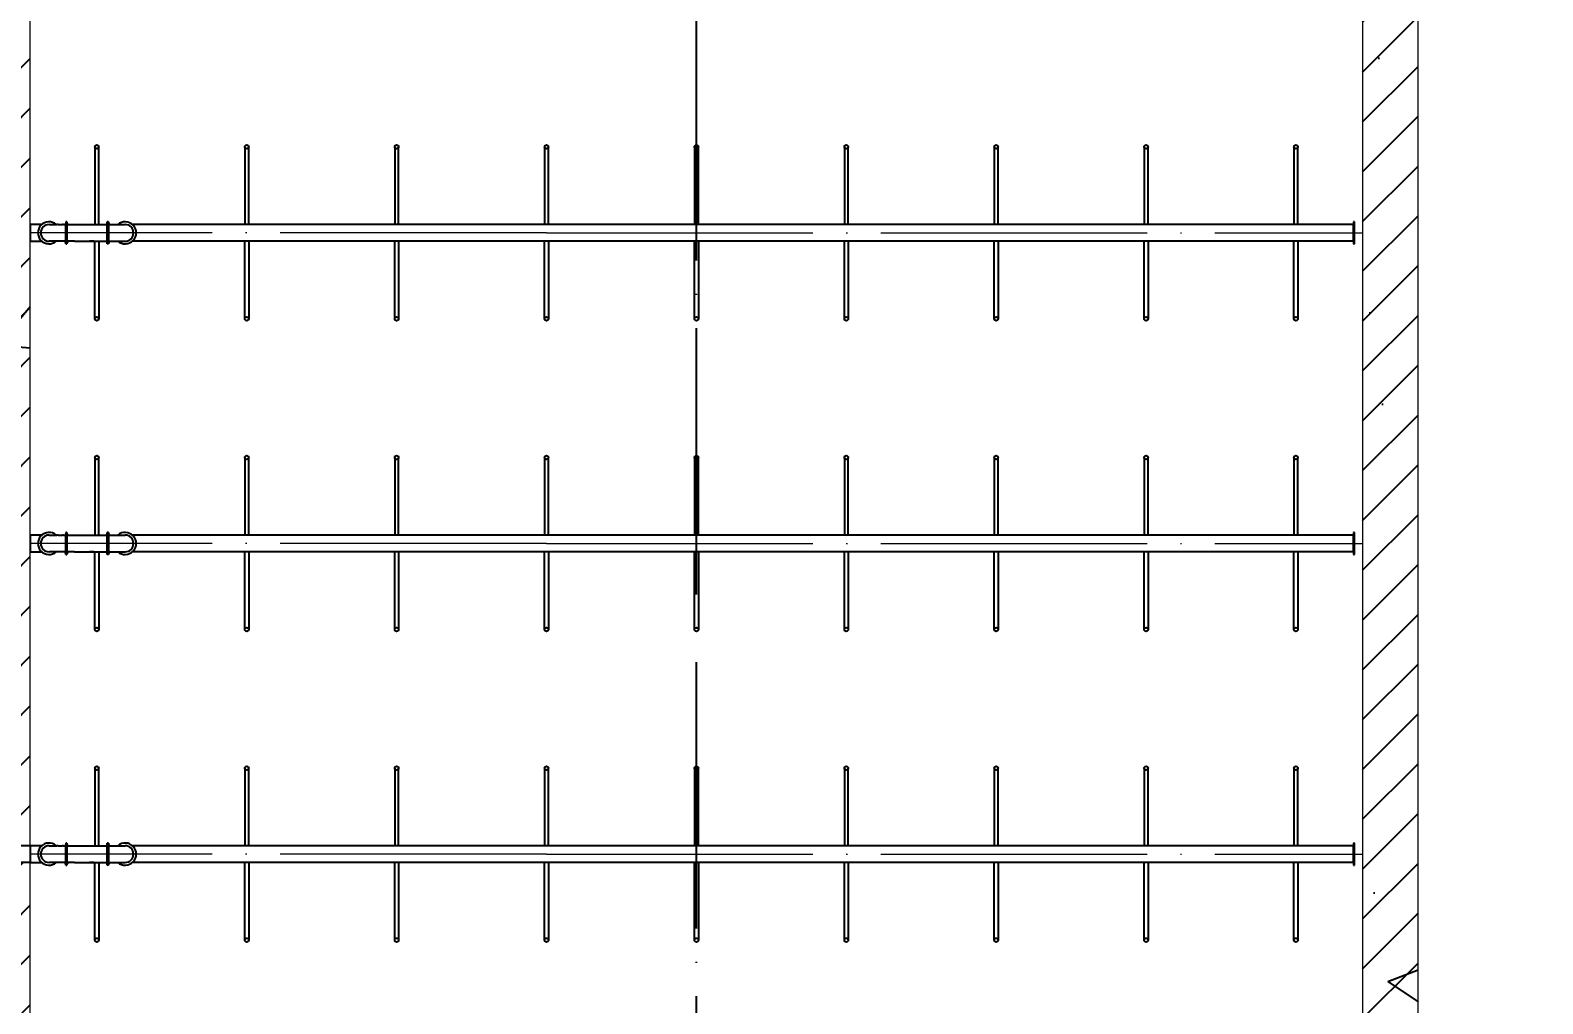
# Model space of a CAD drawing. Header units: millimetres. Extents: x 279 to 2876, y -494 to 1800.
# Drawn here: x 1276.6 to 1412.8, y 245.9 to 333.7 of the extents above; entities that cross this region are included whole.
import ezdxf

# ---------------------------------------------------------------- set-up
doc = ezdxf.new("R2010")
doc.units = ezdxf.units.MM
doc.linetypes.add('ACAD_ISO04W100', pattern=[30, 24, -3, 0, -3])
doc.layers.add('图层1', color=1, linetype='Continuous', lineweight=25, plot=False)
doc.layers.add('图层2', color=5, linetype='Continuous', lineweight=25, plot=False)
doc.layers.add('图层3', color=2, linetype='Continuous')
doc.styles.get("Standard").update_dxf_attribs({"font": 'txt', "bigfont": 'gbcbig.shx'})
doc.dimstyles.new('副本 ISO-25', dxfattribs={"dimtxt": 2.5, "dimasz": 2.5, "dimexe": 2, "dimexo": 2, "dimtad": 1, "dimlfac": 100, "dimtxsty": 'Standard', "dimblk": 'ARCHTICK', "dimcen": 2.5, "dimadec": 0, "dimazin": 0, "dimtfac": 1, "dimtmove": 0, "dimatfit": 3, "dimfxl": 1, "dimarcsym": 0})

# ---------------------------------------------------------------- blocks, each defined once
blk = doc.blocks.new('_ArchTick')
at = {"color": 0, "linetype": 'ByBlock', "const_width": 0.15}
blk.add_lwpolyline([(-0.5, -0.5), (0.5, 0.5)], dxfattribs=at)
blk = doc.blocks.new('*D73')
at = {"layer": '图层3', "color": 0, "lineweight": -2, "transparency": 16777216}
for p, q in [((1398.57, 412.44), (1420.84, 412.44)), ((1418.84, 412.44), (1418.84, 162.44)), ((1398.57, 162.44), (1420.84, 162.44))]:
    blk.add_line(p, q, dxfattribs=at)
at = {"layer": '图层3', "color": 0, "lineweight": -2, "transparency": 16777216, "xscale": 2.5, "yscale": 2.5, "zscale": 2.5}
for p, rotation in [((1418.84, 412.44), 90), ((1418.84, 162.44), 270)]:
    blk.add_blockref('_ArchTick', p, dxfattribs=dict(at, rotation=rotation))
at = {"layer": '图层3', "color": 0, "transparency": 16777216, "insert": (1416.96, 287.44), "char_height": 2.5, "attachment_point": 5, "rotation": 90}
blk.add_mtext('25000', dxfattribs=at)

msp = doc.modelspace()

# ---------------------------------------------------------------- hatches: boundary and pattern name
at = {"layer": '图层3'}
h = msp.add_hatch(dxfattribs=at)
h.set_pattern_fill('ANSI31', color=256, style=0)
h.set_pattern_definition([(45, (155.4213, -677.7282), (-2.245064, 2.245064), [])])
h.paths.add_polyline_path([(1020.5659, 162.43685), (1020.5659, 157.43685), (1067.0659, 157.43685), (1067.0659, 162.43685)])
h.paths.add_polyline_path([(1070.0659, 162.43685), (1070.0659, 157.43685), (1116.5659, 157.43685), (1116.5659, 162.43685)])
h.paths.add_polyline_path([(1003.5659, 157.43685), (1016.5659, 157.43685), (1016.5659, 162.43685), (1008.5659, 162.43685), (1008.5659, 172.43685), (1008.5659, 174.68685), (1003.5659, 174.68685), (1003.5659, 167.43685), (1003.5659, 162.43685)])
h.paths.add_polyline_path([(1003.5659, 176.18685), (1008.5659, 176.18685), (1008.5659, 202.68685), (1003.5659, 202.68685)])
h.paths.add_polyline_path([(1008.5659, 407.43685), (1008.5659, 412.43685), (1022.26142, 412.43685), (1027.26379, 417.43685), (1003.5659, 417.43685), (1003.5659, 400.18685), (1008.5659, 400.18685), (1008.5659, 402.43685)])
h.paths.add_polyline_path([(1027.26379, 417.43685), (1022.26142, 412.43685), (1033.1433, 412.43685), (1038.14568, 417.43685)])
h.paths.add_polyline_path([(1038.14568, 417.43685), (1033.1433, 412.43685), (1067.0659, 412.43685), (1067.0659, 417.43685)])
h.paths.add_polyline_path([(1003.5659, 372.18685), (1008.5659, 372.18685), (1008.5659, 398.68685), (1003.5659, 398.68685)])
h.paths.add_polyline_path([(1008.5659, 370.68685), (1003.5659, 370.68685), (1003.5659, 344.18685), (1008.5659, 344.18685)])
h.paths.add_polyline_path([(1008.5659, 342.68685), (1003.5659, 342.68685), (1003.5659, 316.18685), (1008.5659, 316.18685)])
h.paths.add_polyline_path([(1008.5659, 314.68685), (1003.5659, 314.68685), (1003.5659, 288.18685), (1008.5659, 288.18685)])
h.paths.add_polyline_path([(1003.5659, 260.18685), (1008.5659, 260.18685), (1008.5659, 286.68685), (1003.5659, 286.68685)])
h.paths.add_polyline_path([(1003.5659, 232.18685), (1008.5659, 232.18685), (1008.5659, 258.68685), (1003.5659, 258.68685)])
h.paths.add_polyline_path([(1008.5659, 230.68685), (1003.5659, 230.68685), (1003.5659, 204.18685), (1008.5659, 204.18685)])
h.paths.add_polyline_path([(1133.5659, 407.43685), (1133.5659, 412.43685), (1133.5659, 417.43685), (1070.0659, 417.43685), (1070.0659, 412.43685), (1128.5659, 412.43685), (1128.5659, 402.43685), (1128.5659, 162.43685), (1120.5659, 162.43685), (1120.5659, 157.43685), (1133.5659, 157.43685)])
h.paths.add_polyline_path([(1138.5659, 412.43685), (1197.0659, 412.43685), (1197.0659, 417.43685), (1133.5659, 417.43685), (1133.5659, 412.43685), (1133.5659, 402.43685), (1133.5659, 157.43685), (1146.5659, 157.43685), (1146.5659, 162.43685), (1138.5659, 162.43685), (1138.5659, 402.43685)])
h.paths.add_polyline_path([(1258.5659, 412.43685), (1258.5659, 407.43685), (1258.5659, 402.43685), (1258.5659, 400.18685), (1263.5659, 400.18685), (1263.5659, 417.43685), (1200.0659, 417.43685), (1200.0659, 412.43685)])
h.paths.add_polyline_path([(1258.5659, 372.18685), (1263.5659, 372.18685), (1263.5659, 398.68685), (1258.5659, 398.68685)])
h.paths.add_polyline_path([(1258.5659, 344.18685), (1263.5659, 344.18685), (1263.5659, 370.68685), (1258.5659, 370.68685)])
h.paths.add_polyline_path([(1258.5659, 316.18685), (1263.5659, 316.18685), (1263.5659, 342.68685), (1258.5659, 342.68685)])
h.paths.add_polyline_path([(1258.5659, 288.18685), (1263.5659, 288.18685), (1263.5659, 314.68685), (1258.5659, 314.68685)])
h.paths.add_polyline_path([(1258.5659, 260.18685), (1263.5659, 260.18685), (1263.5659, 286.68685), (1258.5659, 286.68685)])
h.paths.add_polyline_path([(1263.5659, 258.68685), (1258.5659, 258.68685), (1258.5659, 232.18685), (1263.5659, 232.18685)])
h.paths.add_polyline_path([(1263.5659, 230.68685), (1258.5659, 230.68685), (1258.5659, 204.18685), (1263.5659, 204.18685)])
h.paths.add_polyline_path([(1258.5659, 176.18685), (1263.5659, 176.18685), (1263.5659, 202.68685), (1258.5659, 202.68685)])
h.paths.add_polyline_path([(1258.5659, 162.43685), (1250.5659, 162.43685), (1250.5659, 157.43685), (1263.5659, 157.43685), (1263.5659, 162.43685), (1263.5659, 172.43685), (1263.5659, 174.68685), (1258.5659, 174.68685)])
h.paths.add_polyline_path([(1246.5659, 157.43685), (1246.5659, 162.43685), (1200.0659, 162.43685), (1200.0659, 157.43685)])
h.paths.add_polyline_path([(1150.5659, 162.43685), (1150.5659, 157.43685), (1197.0659, 157.43685), (1197.0659, 162.43685)])
h.paths.add_polyline_path([(1276.56598, 162.43685), (1276.56598, 172.43685), (1276.56598, 174.68685), (1271.56598, 174.68685), (1271.56598, 167.43685), (1271.56598, 162.43685), (1271.56598, 157.43685), (1284.56598, 157.43685), (1284.56598, 162.43685)])
h.paths.add_polyline_path([(1288.56598, 162.43685), (1288.56598, 157.43685), (1335.06598, 157.43685), (1335.06598, 162.43685)])
h.paths.add_polyline_path([(1338.06598, 162.43685), (1338.06598, 157.43685), (1384.56598, 157.43685), (1384.56598, 162.43685)], flags=17)
h.paths.add_polyline_path([(1276.56598, 202.68685), (1271.56598, 202.68685), (1271.56598, 176.18685), (1276.56598, 176.18685)])
h.paths.add_polyline_path([(1271.56598, 204.18685), (1276.56598, 204.18685), (1276.56598, 230.68685), (1271.56598, 230.68685)])
h.paths.add_polyline_path([(1271.56598, 232.18685), (1276.56598, 232.18685), (1276.56598, 258.68685), (1271.56598, 258.68685)])
h.paths.add_polyline_path([(1276.56598, 286.68685), (1271.56598, 286.68685), (1271.56598, 260.18685), (1276.56598, 260.18685)])
h.paths.add_polyline_path([(1276.56598, 314.68685), (1271.56598, 314.68685), (1271.56598, 288.18685), (1276.56598, 288.18685)])
h.paths.add_polyline_path([(1271.56598, 316.18685), (1276.56598, 316.18685), (1276.56598, 342.68685), (1271.56598, 342.68685)])
h.paths.add_polyline_path([(1271.56598, 344.18685), (1276.56598, 344.18685), (1276.56598, 370.68685), (1271.56598, 370.68685)])
h.paths.add_polyline_path([(1276.56598, 398.68685), (1271.56598, 398.68685), (1271.56598, 372.18685), (1276.56598, 372.18685)])
h.paths.add_polyline_path([(1276.56598, 412.43685), (1335.06598, 412.43685), (1335.06598, 417.43685), (1271.56598, 417.43685), (1271.56598, 400.18685), (1276.56598, 400.18685), (1276.56598, 402.43685), (1276.56598, 407.43685)])
h.paths.add_polyline_path([(1338.06598, 417.43685), (1338.06598, 412.43685), (1396.56598, 412.43685), (1396.56598, 402.43685), (1396.56598, 162.43685), (1388.56598, 162.43685), (1388.56598, 157.43685), (1401.56598, 157.43685), (1401.56598, 407.43685), (1401.56598, 412.43685), (1401.56598, 417.43685)])
h = msp.add_hatch(dxfattribs=at)
h.set_pattern_fill('AR-CONC', color=256, scale=0.25, style=0)
h.set_pattern_definition([(50, (155.42, -677.73), (45.5462, -3.9848), [4.7625, -52.3875]), (355, (155.42, -677.73), (-8.8107, 47.7642), [3.81, -41.91]), (100.451, (159.217, -678.06), (36.7356, 43.7792), [4.0475, -44.5225]), (46.1842, (155.42, -665.03), (67.7698, -10.5106), [7.1437, -78.5812]), (96.6356, (161.07, -665.904), (59.351, 61.8564), [6.0713, -66.7837]), (351.184, (155.42, -665.03), (59.3512, 61.8563), [5.715, -62.865]), (21, (161.77, -668.203), (37.9037, -25.5664), [4.7625, -52.3875]), (326, (161.77, -668.203), (15.4505, 46.047), [3.81, -41.91]), (71.4514, (164.93, -670.334), (53.3541, 20.4807), [4.0475, -44.5225]), (37.5, (155.421, -677.728), (0.77215, 21.13876), [0, -41.402, 0, -42.545, 0, -42.06875]), (7.5, (155.421, -677.728), (16.70492, 25.04514), [0, -24.257, 0, -40.4495, 0, -16.03375]), (327.5, (141.26, -677.728), (33.89765, -1.43219), [0, -15.875, 0, -49.53, 0, -65.7225]), (317.5, (134.91, -677.728), (37.0323, 6.3566), [0, -20.6375, 0, -32.893, 0, -46.6725])])
h.paths.add_polyline_path([(1008.5659, 398.68685), (1003.5659, 398.68685), (1003.5659, 372.18685), (1008.5659, 372.18685)])
h.paths.add_polyline_path([(1008.5659, 412.43685), (1022.26142, 412.43685), (1027.26379, 417.43685), (1003.5659, 417.43685), (1003.5659, 400.18685), (1008.5659, 400.18685), (1008.5659, 402.43685), (1008.5659, 407.43685)])
h.paths.add_polyline_path([(1067.0659, 417.43685), (1038.14568, 417.43685), (1033.1433, 412.43685), (1067.0659, 412.43685)])
h.paths.add_polyline_path([(1038.14568, 417.43685), (1027.26379, 417.43685), (1022.26142, 412.43685), (1033.1433, 412.43685)])
h.paths.add_polyline_path([(1133.5659, 417.43685), (1070.0659, 417.43685), (1070.0659, 412.43685), (1128.5659, 412.43685), (1128.5659, 402.43685), (1128.5659, 162.43685), (1120.5659, 162.43685), (1120.5659, 157.43685), (1133.5659, 157.43685), (1133.5659, 407.43685), (1133.5659, 412.43685)])
h.paths.add_polyline_path([(1116.5659, 162.43685), (1070.0659, 162.43685), (1070.0659, 157.43685), (1116.5659, 157.43685)])
h.paths.add_polyline_path([(1067.0659, 162.43685), (1020.5659, 162.43685), (1020.5659, 157.43685), (1067.0659, 157.43685)])
h.paths.add_polyline_path([(1008.5659, 172.43685), (1008.5659, 174.68685), (1003.5659, 174.68685), (1003.5659, 167.43685), (1003.5659, 162.43685), (1003.5659, 157.43685), (1016.5659, 157.43685), (1016.5659, 162.43685), (1008.5659, 162.43685)])
h.paths.add_polyline_path([(1008.5659, 202.68685), (1003.5659, 202.68685), (1003.5659, 176.18685), (1008.5659, 176.18685)])
h.paths.add_polyline_path([(1008.5659, 230.68685), (1003.5659, 230.68685), (1003.5659, 204.18685), (1008.5659, 204.18685)])
h.paths.add_polyline_path([(1008.5659, 258.68685), (1003.5659, 258.68685), (1003.5659, 232.18685), (1008.5659, 232.18685)])
h.paths.add_polyline_path([(1008.5659, 286.68685), (1003.5659, 286.68685), (1003.5659, 260.18685), (1008.5659, 260.18685)])
h.paths.add_polyline_path([(1008.5659, 314.68685), (1003.5659, 314.68685), (1003.5659, 288.18685), (1008.5659, 288.18685)])
h.paths.add_polyline_path([(1008.5659, 342.68685), (1003.5659, 342.68685), (1003.5659, 316.18685), (1008.5659, 316.18685)])
h.paths.add_polyline_path([(1008.5659, 370.68685), (1003.5659, 370.68685), (1003.5659, 344.18685), (1008.5659, 344.18685)])
h.paths.add_polyline_path([(1138.5659, 402.43685), (1138.5659, 412.43685), (1197.0659, 412.43685), (1197.0659, 417.43685), (1133.5659, 417.43685), (1133.5659, 412.43685), (1133.5659, 402.43685), (1133.5659, 157.43685), (1146.5659, 157.43685), (1146.5659, 162.43685), (1138.5659, 162.43685)])
h.paths.add_polyline_path([(1263.5659, 417.43685), (1200.0659, 417.43685), (1200.0659, 412.43685), (1258.5659, 412.43685), (1258.5659, 407.43685), (1258.5659, 402.43685), (1258.5659, 400.18685), (1263.5659, 400.18685)])
h.paths.add_polyline_path([(1263.5659, 398.68685), (1258.5659, 398.68685), (1258.5659, 372.18685), (1263.5659, 372.18685)])
h.paths.add_polyline_path([(1263.5659, 370.68685), (1258.5659, 370.68685), (1258.5659, 344.18685), (1263.5659, 344.18685)])
h.paths.add_polyline_path([(1263.5659, 342.68685), (1258.5659, 342.68685), (1258.5659, 316.18685), (1263.5659, 316.18685)])
h.paths.add_polyline_path([(1276.56598, 342.68685), (1271.56598, 342.68685), (1271.56598, 316.18685), (1276.56598, 316.18685)])
h.paths.add_polyline_path([(1276.56598, 370.68685), (1271.56598, 370.68685), (1271.56598, 344.18685), (1276.56598, 344.18685)])
h.paths.add_polyline_path([(1276.56598, 398.68685), (1271.56598, 398.68685), (1271.56598, 372.18685), (1276.56598, 372.18685)])
h.paths.add_polyline_path([(1276.56598, 412.43685), (1335.06598, 412.43685), (1335.06598, 417.43685), (1271.56598, 417.43685), (1271.56598, 400.18685), (1276.56598, 400.18685), (1276.56598, 402.43685), (1276.56598, 407.43685)])
h.paths.add_polyline_path([(1263.5659, 314.68685), (1258.5659, 314.68685), (1258.5659, 288.18685), (1263.5659, 288.18685)])
h.paths.add_polyline_path([(1276.56598, 314.68685), (1271.56598, 314.68685), (1271.56598, 288.18685), (1276.56598, 288.18685)])
h.paths.add_polyline_path([(1276.56598, 286.68685), (1271.56598, 286.68685), (1271.56598, 260.18685), (1276.56598, 260.18685)])
h.paths.add_polyline_path([(1263.5659, 286.68685), (1258.5659, 286.68685), (1258.5659, 260.18685), (1263.5659, 260.18685)])
h.paths.add_polyline_path([(1263.5659, 258.68685), (1258.5659, 258.68685), (1258.5659, 232.18685), (1263.5659, 232.18685)])
h.paths.add_polyline_path([(1276.56598, 258.68685), (1271.56598, 258.68685), (1271.56598, 232.18685), (1276.56598, 232.18685)])
h.paths.add_polyline_path([(1276.56598, 230.68685), (1271.56598, 230.68685), (1271.56598, 204.18685), (1276.56598, 204.18685)])
h.paths.add_polyline_path([(1263.5659, 230.68685), (1258.5659, 230.68685), (1258.5659, 204.18685), (1263.5659, 204.18685)])
h.paths.add_polyline_path([(1263.5659, 202.68685), (1258.5659, 202.68685), (1258.5659, 176.18685), (1263.5659, 176.18685)])
h.paths.add_polyline_path([(1276.56598, 202.68685), (1271.56598, 202.68685), (1271.56598, 176.18685), (1276.56598, 176.18685)])
h.paths.add_polyline_path([(1246.5659, 162.43685), (1200.0659, 162.43685), (1200.0659, 157.43685), (1246.5659, 157.43685)])
h.paths.add_polyline_path([(1263.5659, 162.43685), (1263.5659, 172.43685), (1263.5659, 174.68685), (1258.5659, 174.68685), (1258.5659, 162.43685), (1250.5659, 162.43685), (1250.5659, 157.43685), (1263.5659, 157.43685)])
h.paths.add_polyline_path([(1284.56598, 162.43685), (1276.56598, 162.43685), (1276.56598, 172.43685), (1276.56598, 174.68685), (1271.56598, 174.68685), (1271.56598, 167.43685), (1271.56598, 162.43685), (1271.56598, 157.43685), (1284.56598, 157.43685)])
h.paths.add_polyline_path([(1335.06598, 162.43685), (1288.56598, 162.43685), (1288.56598, 157.43685), (1335.06598, 157.43685)])
h.paths.add_polyline_path([(1197.0659, 162.43685), (1150.5659, 162.43685), (1150.5659, 157.43685), (1197.0659, 157.43685)])
h.paths.add_polyline_path([(1384.56598, 162.43685), (1338.06598, 162.43685), (1338.06598, 157.43685), (1384.56598, 157.43685)])
h.paths.add_polyline_path([(1401.56598, 407.43685), (1401.56598, 412.43685), (1401.56598, 417.43685), (1338.06598, 417.43685), (1338.06598, 412.43685), (1396.56598, 412.43685), (1396.56598, 402.43685), (1396.56598, 162.43685), (1388.56598, 162.43685), (1388.56598, 157.43685), (1401.56598, 157.43685)])

# ---------------------------------------------------------------- linework, layer by layer
at = {"linetype": 'ACAD_ISO04W100'}
msp.add_line((1336.56598, 162.43685), (1336.56598, 412.43685), dxfattribs=at)
at = {"lineweight": 0}
for p, q in [((1401.56598, 157.43685), (1401.56598, 407.43685)), ((1276.56598, 162.43685), (1276.56598, 402.43685)), ((1396.56598, 402.43685), (1396.56598, 162.43685))]:
    msp.add_line(p, q, dxfattribs=at)
at = {"linetype": 'ACAD_ISO04W100', "lineweight": 0}
for p, q in [((1323.06598, 315.43685), (1276.56598, 315.43685)), ((1323.06598, 315.43685), (1396.56598, 315.43685)), ((1323.06598, 287.43685), (1276.56598, 287.43685)), ((1323.06598, 287.43685), (1396.56598, 287.43685)), ((1323.06598, 259.43685), (1276.56598, 259.43685)), ((1323.06598, 259.43685), (1396.56598, 259.43685))]:
    msp.add_line(p, q, dxfattribs=at)
at = {"layer": '图层1'}
for p, q in [((1276.56598, 316.18685), (1276.56598, 314.68685)), ((1277.56598, 316.18685), (1276.56598, 316.18685)), ((1277.59437, 316.18685), (1277.56598, 316.18685)), ((1278.25581, 316.18685), (1278.96598, 316.18685)), ((1279.06598, 316.18685), (1278.96598, 316.18685)), ((1279.06598, 316.18685), (1279.46598, 316.18685)), ((1279.56598, 316.18685), (1279.46598, 316.18685)), ((1279.56598, 316.18685), (1280.16598, 316.18685)), ((1279.76087, 316.30685), (1279.74087, 316.30685)), ((1279.74087, 316.30685), (1279.74087, 316.28685)), ((1279.74087, 316.28685), (1279.76087, 316.28685)), ((1279.86087, 316.43685), (1279.76087, 316.43685)), ((1279.76087, 316.43685), (1279.76087, 316.18685)), ((1279.76087, 316.43685), (1279.76087, 314.43545)), ((1279.86087, 316.43685), (1279.76087, 316.43685)), ((1279.76087, 314.68685), (1279.76087, 316.18685)), ((1279.86087, 316.18685), (1279.86087, 316.43685)), ((1279.86087, 316.43685), (1279.86087, 314.43545)), ((1279.87587, 316.30685), (1279.86087, 316.30685)), ((1279.86087, 316.28685), (1279.87587, 316.28685)), ((1279.86087, 316.28685), (1279.86087, 316.18685)), ((1279.86087, 314.43685), (1279.86087, 316.18685)), ((1279.88587, 316.32685), (1279.87587, 316.32685)), ((1279.87587, 316.32685), (1279.87587, 316.30685)), ((1279.87587, 316.28685), (1279.87587, 316.30685)), ((1279.87587, 316.26685), (1279.87587, 316.28685)), ((1279.88587, 316.26685), (1279.87587, 316.26685)), ((1279.88587, 316.30685), (1279.88587, 316.32685)), ((1279.91087, 316.30685), (1279.88587, 316.30685)), ((1279.88587, 316.30685), (1279.88587, 316.28685)), ((1279.88587, 316.28685), (1279.91087, 316.28685)), ((1279.88587, 316.28685), (1279.88587, 316.26685)), ((1279.91087, 316.28685), (1279.91087, 316.30685)), ((1280.16598, 316.18685), (1280.56598, 316.18685)), ((1280.56598, 316.18685), (1285.11322, 316.18685)), ((1283.50631, 316.30685), (1283.48631, 316.30685)), ((1283.48631, 316.30685), (1283.48631, 316.28685)), ((1283.48631, 316.28685), (1283.50631, 316.28685)), ((1283.50631, 316.28685), (1283.50631, 316.43685)), ((1283.50631, 316.43685), (1283.60631, 316.43685)), ((1283.50631, 316.43685), (1283.50631, 314.43545)), ((1283.60631, 316.43685), (1283.50631, 316.43685)), ((1283.50631, 316.18685), (1283.50631, 316.28685)), ((1283.50631, 314.43685), (1283.50631, 316.18685)), ((1283.60631, 316.43685), (1283.60631, 314.72814)), ((1283.60631, 316.43685), (1283.60631, 314.43545)), ((1283.62131, 316.30685), (1283.60631, 316.30685)), ((1283.60631, 316.28685), (1283.62131, 316.28685)), ((1283.60631, 316.28685), (1283.60631, 316.18685)), ((1283.63131, 316.32685), (1283.62131, 316.32685)), ((1283.62131, 316.32685), (1283.62131, 316.30685)), ((1283.62131, 316.28685), (1283.62131, 316.30685)), ((1283.62131, 316.26685), (1283.62131, 316.28685)), ((1283.63131, 316.26685), (1283.62131, 316.26685)), ((1283.63131, 316.30685), (1283.63131, 316.32685)), ((1283.65631, 316.30685), (1283.63131, 316.30685)), ((1283.63131, 316.30685), (1283.63131, 316.28685)), ((1283.63131, 316.28685), (1283.65631, 316.28685)), ((1283.63131, 316.28685), (1283.63131, 316.26685)), ((1283.65631, 316.28685), (1283.65631, 316.30685)), ((1283.60631, 314.72814), (1283.60631, 314.68685)), ((1276.56598, 314.68685), (1277.56598, 314.68685)), ((1277.56598, 314.68685), (1277.59437, 314.68685)), ((1278.96598, 314.68685), (1278.26598, 314.68685)), ((1279.06598, 314.68685), (1278.96598, 314.68685)), ((1279.46598, 314.68685), (1279.06598, 314.68685)), ((1279.56598, 314.68685), (1279.46598, 314.68685)), ((1280.16598, 314.68685), (1279.56598, 314.68685)), ((1279.74087, 314.56545), (1279.74087, 314.58545)), ((1279.74087, 314.58545), (1279.76087, 314.58545)), ((1279.76087, 314.56545), (1279.74087, 314.56545)), ((1279.76087, 314.68685), (1279.76087, 314.43685)), ((1279.76087, 314.43685), (1279.76087, 314.68685)), ((1279.76087, 314.43685), (1279.86087, 314.43685)), ((1279.86087, 314.43685), (1279.76087, 314.43685)), ((1279.86087, 314.43545), (1279.76087, 314.43545)), ((1279.86087, 314.68685), (1279.86087, 314.43685)), ((1279.86087, 314.58545), (1279.87587, 314.58545)), ((1279.87587, 314.56545), (1279.86087, 314.56545)), ((1279.88587, 314.60545), (1279.87587, 314.60545)), ((1279.87587, 314.60545), (1279.87587, 314.58545)), ((1279.87587, 314.58545), (1279.87587, 314.56545)), ((1279.87587, 314.54545), (1279.87587, 314.56545)), ((1279.88587, 314.54545), (1279.87587, 314.54545)), ((1279.88587, 314.58545), (1279.88587, 314.60545)), ((1279.88587, 314.58545), (1279.91087, 314.58545)), ((1279.88587, 314.56545), (1279.88587, 314.58545)), ((1279.91087, 314.56545), (1279.88587, 314.56545)), ((1279.88587, 314.56545), (1279.88587, 314.54545)), ((1279.91087, 314.58545), (1279.91087, 314.56545)), ((1280.56598, 314.68685), (1280.16598, 314.68685)), ((1280.56598, 314.68685), (1285.11322, 314.68685)), ((1283.48631, 314.56545), (1283.48631, 314.58545)), ((1283.48631, 314.58545), (1283.50631, 314.58545)), ((1283.50631, 314.56545), (1283.48631, 314.56545)), ((1283.60631, 314.43685), (1283.50631, 314.43685)), ((1283.60631, 314.43545), (1283.50631, 314.43545)), ((1283.60631, 314.68685), (1283.60631, 314.43685)), ((1283.60631, 314.58545), (1283.62131, 314.58545)), ((1283.62131, 314.56545), (1283.60631, 314.56545)), ((1283.63131, 314.60545), (1283.62131, 314.60545)), ((1283.62131, 314.60545), (1283.62131, 314.58545)), ((1283.62131, 314.58545), (1283.62131, 314.56545)), ((1283.62131, 314.54545), (1283.62131, 314.56545)), ((1283.63131, 314.54545), (1283.62131, 314.54545)), ((1283.63131, 314.58545), (1283.63131, 314.60545)), ((1283.63131, 314.58545), (1283.65631, 314.58545)), ((1283.63131, 314.56545), (1283.63131, 314.58545)), ((1283.65631, 314.56545), (1283.63131, 314.56545)), ((1283.63131, 314.56545), (1283.63131, 314.54545)), ((1283.65631, 314.58545), (1283.65631, 314.56545)), ((1276.56598, 288.18685), (1276.56598, 286.68685)), ((1277.56598, 288.18685), (1276.56598, 288.18685)), ((1277.59437, 288.18685), (1277.56598, 288.18685)), ((1278.25581, 288.18685), (1278.96598, 288.18685)), ((1279.06598, 288.18685), (1278.96598, 288.18685)), ((1279.06598, 288.18685), (1279.46598, 288.18685)), ((1279.56598, 288.18685), (1279.46598, 288.18685)), ((1279.56598, 288.18685), (1280.16598, 288.18685)), ((1279.76087, 288.30685), (1279.74087, 288.30685)), ((1279.74087, 288.30685), (1279.74087, 288.28685)), ((1279.74087, 288.28685), (1279.76087, 288.28685)), ((1279.86087, 288.43685), (1279.76087, 288.43685)), ((1279.76087, 288.43685), (1279.76087, 288.18685)), ((1279.76087, 288.43685), (1279.76087, 286.43545)), ((1279.86087, 288.43685), (1279.76087, 288.43685)), ((1279.76087, 286.68685), (1279.76087, 288.18685)), ((1279.86087, 288.18685), (1279.86087, 288.43685)), ((1279.86087, 288.43685), (1279.86087, 286.43545)), ((1279.87587, 288.30685), (1279.86087, 288.30685)), ((1279.86087, 288.28685), (1279.87587, 288.28685)), ((1279.86087, 288.28685), (1279.86087, 288.18685)), ((1279.86087, 286.43685), (1279.86087, 288.18685)), ((1279.88587, 288.32685), (1279.87587, 288.32685)), ((1279.87587, 288.32685), (1279.87587, 288.30685)), ((1279.87587, 288.28685), (1279.87587, 288.30685)), ((1279.87587, 288.26685), (1279.87587, 288.28685)), ((1279.88587, 288.26685), (1279.87587, 288.26685)), ((1279.88587, 288.30685), (1279.88587, 288.32685)), ((1279.91087, 288.30685), (1279.88587, 288.30685)), ((1279.88587, 288.30685), (1279.88587, 288.28685)), ((1279.88587, 288.28685), (1279.91087, 288.28685)), ((1279.88587, 288.28685), (1279.88587, 288.26685)), ((1279.91087, 288.28685), (1279.91087, 288.30685)), ((1280.16598, 288.18685), (1280.56598, 288.18685)), ((1280.56598, 288.18685), (1285.11322, 288.18685)), ((1283.50631, 288.30685), (1283.48631, 288.30685)), ((1283.48631, 288.30685), (1283.48631, 288.28685)), ((1283.48631, 288.28685), (1283.50631, 288.28685)), ((1283.50631, 288.28685), (1283.50631, 288.43685)), ((1283.50631, 288.43685), (1283.60631, 288.43685)), ((1283.50631, 288.43685), (1283.50631, 286.43545)), ((1283.60631, 288.43685), (1283.50631, 288.43685)), ((1283.50631, 288.18685), (1283.50631, 288.28685)), ((1283.50631, 286.43685), (1283.50631, 288.18685)), ((1283.60631, 288.43685), (1283.60631, 286.72814)), ((1283.60631, 288.43685), (1283.60631, 286.43545)), ((1283.62131, 288.30685), (1283.60631, 288.30685)), ((1283.60631, 288.28685), (1283.62131, 288.28685)), ((1283.60631, 288.28685), (1283.60631, 288.18685)), ((1283.63131, 288.32685), (1283.62131, 288.32685)), ((1283.62131, 288.32685), (1283.62131, 288.30685)), ((1283.62131, 288.28685), (1283.62131, 288.30685)), ((1283.62131, 288.26685), (1283.62131, 288.28685)), ((1283.63131, 288.26685), (1283.62131, 288.26685)), ((1283.63131, 288.30685), (1283.63131, 288.32685)), ((1283.65631, 288.30685), (1283.63131, 288.30685)), ((1283.63131, 288.30685), (1283.63131, 288.28685)), ((1283.63131, 288.28685), (1283.65631, 288.28685)), ((1283.63131, 288.28685), (1283.63131, 288.26685)), ((1283.65631, 288.28685), (1283.65631, 288.30685)), ((1276.56598, 286.68685), (1277.56598, 286.68685)), ((1277.56598, 286.68685), (1277.59437, 286.68685)), ((1278.96598, 286.68685), (1278.26598, 286.68685)), ((1279.06598, 286.68685), (1278.96598, 286.68685)), ((1279.46598, 286.68685), (1279.06598, 286.68685)), ((1279.56598, 286.68685), (1279.46598, 286.68685)), ((1280.16598, 286.68685), (1279.56598, 286.68685)), ((1279.74087, 286.56545), (1279.74087, 286.58545)), ((1279.74087, 286.58545), (1279.76087, 286.58545)), ((1279.76087, 286.56545), (1279.74087, 286.56545)), ((1279.76087, 286.68685), (1279.76087, 286.43685)), ((1279.76087, 286.43685), (1279.76087, 286.68685)), ((1279.76087, 286.43685), (1279.86087, 286.43685)), ((1279.86087, 286.43685), (1279.76087, 286.43685)), ((1279.86087, 286.43545), (1279.76087, 286.43545)), ((1279.86087, 286.68685), (1279.86087, 286.43685)), ((1279.86087, 286.58545), (1279.87587, 286.58545)), ((1279.87587, 286.56545), (1279.86087, 286.56545)), ((1279.88587, 286.60545), (1279.87587, 286.60545)), ((1279.87587, 286.60545), (1279.87587, 286.58545)), ((1279.87587, 286.58545), (1279.87587, 286.56545)), ((1279.87587, 286.54545), (1279.87587, 286.56545)), ((1279.88587, 286.54545), (1279.87587, 286.54545)), ((1279.88587, 286.58545), (1279.88587, 286.60545)), ((1279.88587, 286.58545), (1279.91087, 286.58545)), ((1279.88587, 286.56545), (1279.88587, 286.58545)), ((1279.91087, 286.56545), (1279.88587, 286.56545)), ((1279.88587, 286.56545), (1279.88587, 286.54545)), ((1279.91087, 286.58545), (1279.91087, 286.56545)), ((1280.56598, 286.68685), (1280.16598, 286.68685)), ((1280.56598, 286.68685), (1285.11322, 286.68685)), ((1283.48631, 286.56545), (1283.48631, 286.58545)), ((1283.48631, 286.58545), (1283.50631, 286.58545)), ((1283.50631, 286.56545), (1283.48631, 286.56545)), ((1283.60631, 286.43685), (1283.50631, 286.43685)), ((1283.60631, 286.43545), (1283.50631, 286.43545)), ((1283.60631, 286.72814), (1283.60631, 286.68685)), ((1283.60631, 286.68685), (1283.60631, 286.43685)), ((1283.60631, 286.58545), (1283.62131, 286.58545)), ((1283.62131, 286.56545), (1283.60631, 286.56545)), ((1283.63131, 286.60545), (1283.62131, 286.60545)), ((1283.62131, 286.60545), (1283.62131, 286.58545)), ((1283.62131, 286.58545), (1283.62131, 286.56545)), ((1283.62131, 286.54545), (1283.62131, 286.56545)), ((1283.63131, 286.54545), (1283.62131, 286.54545)), ((1283.63131, 286.58545), (1283.63131, 286.60545)), ((1283.63131, 286.58545), (1283.65631, 286.58545)), ((1283.63131, 286.56545), (1283.63131, 286.58545)), ((1283.65631, 286.56545), (1283.63131, 286.56545)), ((1283.63131, 286.56545), (1283.63131, 286.54545)), ((1283.65631, 286.58545), (1283.65631, 286.56545)), ((1279.76087, 260.30685), (1279.74087, 260.30685)), ((1279.74087, 260.30685), (1279.74087, 260.28685)), ((1279.74087, 260.28685), (1279.76087, 260.28685)), ((1279.86087, 260.43685), (1279.76087, 260.43685)), ((1279.76087, 260.43685), (1279.76087, 260.18685)), ((1279.76087, 260.43685), (1279.76087, 258.43545)), ((1279.86087, 260.43685), (1279.76087, 260.43685)), ((1279.86087, 260.18685), (1279.86087, 260.43685)), ((1279.86087, 260.43685), (1279.86087, 258.43545)), ((1279.87587, 260.30685), (1279.86087, 260.30685)), ((1279.86087, 260.28685), (1279.87587, 260.28685)), ((1279.86087, 260.28685), (1279.86087, 260.18685)), ((1279.88587, 260.32685), (1279.87587, 260.32685)), ((1279.87587, 260.32685), (1279.87587, 260.30685)), ((1279.87587, 260.28685), (1279.87587, 260.30685)), ((1279.87587, 260.26685), (1279.87587, 260.28685)), ((1279.88587, 260.26685), (1279.87587, 260.26685)), ((1279.88587, 260.30685), (1279.88587, 260.32685)), ((1279.91087, 260.30685), (1279.88587, 260.30685)), ((1279.88587, 260.30685), (1279.88587, 260.28685)), ((1279.88587, 260.28685), (1279.91087, 260.28685)), ((1279.88587, 260.28685), (1279.88587, 260.26685)), ((1279.91087, 260.28685), (1279.91087, 260.30685)), ((1283.50631, 260.30685), (1283.48631, 260.30685)), ((1283.48631, 260.30685), (1283.48631, 260.28685)), ((1283.48631, 260.28685), (1283.50631, 260.28685)), ((1283.50631, 260.28685), (1283.50631, 260.43685)), ((1283.50631, 260.43685), (1283.60631, 260.43685)), ((1283.50631, 260.43685), (1283.50631, 258.43545)), ((1283.60631, 260.43685), (1283.50631, 260.43685)), ((1283.50631, 260.18685), (1283.50631, 260.28685)), ((1283.60631, 260.43685), (1283.60631, 258.72814)), ((1283.60631, 260.43685), (1283.60631, 258.43545)), ((1283.62131, 260.30685), (1283.60631, 260.30685)), ((1283.60631, 260.28685), (1283.62131, 260.28685)), ((1283.60631, 260.28685), (1283.60631, 260.18685)), ((1283.63131, 260.32685), (1283.62131, 260.32685)), ((1283.62131, 260.32685), (1283.62131, 260.30685)), ((1283.62131, 260.28685), (1283.62131, 260.30685)), ((1283.62131, 260.26685), (1283.62131, 260.28685)), ((1283.63131, 260.26685), (1283.62131, 260.26685)), ((1283.63131, 260.30685), (1283.63131, 260.32685)), ((1283.65631, 260.30685), (1283.63131, 260.30685)), ((1283.63131, 260.30685), (1283.63131, 260.28685)), ((1283.63131, 260.28685), (1283.65631, 260.28685)), ((1283.63131, 260.28685), (1283.63131, 260.26685)), ((1283.65631, 260.28685), (1283.65631, 260.30685)), ((1276.56598, 260.18685), (1276.56598, 258.68685)), ((1277.56598, 260.18685), (1276.56598, 260.18685)), ((1277.59437, 260.18685), (1277.56598, 260.18685)), ((1278.25581, 260.18685), (1278.96598, 260.18685)), ((1279.06598, 260.18685), (1278.96598, 260.18685)), ((1279.06598, 260.18685), (1279.46598, 260.18685)), ((1279.56598, 260.18685), (1279.46598, 260.18685)), ((1279.56598, 260.18685), (1280.16598, 260.18685)), ((1279.76087, 258.68685), (1279.76087, 260.18685)), ((1279.86087, 258.43685), (1279.86087, 260.18685)), ((1280.16598, 260.18685), (1280.56598, 260.18685)), ((1280.56598, 260.18685), (1285.11322, 260.18685)), ((1283.50631, 258.43685), (1283.50631, 260.18685)), ((1276.56598, 258.68685), (1277.56598, 258.68685)), ((1277.56598, 258.68685), (1277.59437, 258.68685)), ((1278.96598, 258.68685), (1278.26598, 258.68685)), ((1279.06598, 258.68685), (1278.96598, 258.68685)), ((1279.46598, 258.68685), (1279.06598, 258.68685)), ((1279.56598, 258.68685), (1279.46598, 258.68685)), ((1280.16598, 258.68685), (1279.56598, 258.68685)), ((1279.74087, 258.56545), (1279.74087, 258.58545)), ((1279.74087, 258.58545), (1279.76087, 258.58545)), ((1279.76087, 258.56545), (1279.74087, 258.56545)), ((1279.76087, 258.68685), (1279.76087, 258.43685)), ((1279.76087, 258.43685), (1279.76087, 258.68685)), ((1279.76087, 258.43685), (1279.86087, 258.43685)), ((1279.86087, 258.43685), (1279.76087, 258.43685)), ((1279.86087, 258.43545), (1279.76087, 258.43545)), ((1279.86087, 258.68685), (1279.86087, 258.43685)), ((1279.86087, 258.58545), (1279.87587, 258.58545)), ((1279.87587, 258.56545), (1279.86087, 258.56545)), ((1279.88587, 258.60545), (1279.87587, 258.60545)), ((1279.87587, 258.60545), (1279.87587, 258.58545)), ((1279.87587, 258.58545), (1279.87587, 258.56545)), ((1279.87587, 258.54545), (1279.87587, 258.56545)), ((1279.88587, 258.54545), (1279.87587, 258.54545)), ((1279.88587, 258.58545), (1279.88587, 258.60545)), ((1279.88587, 258.58545), (1279.91087, 258.58545)), ((1279.88587, 258.56545), (1279.88587, 258.58545)), ((1279.91087, 258.56545), (1279.88587, 258.56545)), ((1279.88587, 258.56545), (1279.88587, 258.54545)), ((1279.91087, 258.58545), (1279.91087, 258.56545)), ((1280.56598, 258.68685), (1280.16598, 258.68685)), ((1280.56598, 258.68685), (1285.11322, 258.68685)), ((1283.48631, 258.56545), (1283.48631, 258.58545)), ((1283.48631, 258.58545), (1283.50631, 258.58545)), ((1283.50631, 258.56545), (1283.48631, 258.56545)), ((1283.60631, 258.43685), (1283.50631, 258.43685)), ((1283.60631, 258.43545), (1283.50631, 258.43545)), ((1283.60631, 258.72814), (1283.60631, 258.68685)), ((1283.60631, 258.68685), (1283.60631, 258.43685)), ((1283.60631, 258.58545), (1283.62131, 258.58545)), ((1283.62131, 258.56545), (1283.60631, 258.56545)), ((1283.63131, 258.60545), (1283.62131, 258.60545)), ((1283.62131, 258.60545), (1283.62131, 258.58545)), ((1283.62131, 258.58545), (1283.62131, 258.56545)), ((1283.62131, 258.54545), (1283.62131, 258.56545)), ((1283.63131, 258.54545), (1283.62131, 258.54545)), ((1283.63131, 258.58545), (1283.63131, 258.60545)), ((1283.63131, 258.58545), (1283.65631, 258.58545)), ((1283.63131, 258.56545), (1283.63131, 258.58545)), ((1283.65631, 258.56545), (1283.63131, 258.56545)), ((1283.63131, 258.56545), (1283.63131, 258.54545)), ((1283.65631, 258.58545), (1283.65631, 258.56545))]:
    msp.add_line(p, q, dxfattribs=at)
for centre, radius, start, end in [((1278.25581, 315.43685), 1, 48.5903779, 311.4096221), ((1278.25581, 315.43685), 0.75, 90, 270), ((1285.11322, 315.43685), 1, 228.5903779, 131.4096221), ((1285.11322, 315.43685), 0.75, 270, 90), ((1278.25581, 287.43685), 1, 48.5903779, 311.4096221), ((1278.25581, 287.43685), 0.75, 90, 270), ((1285.11322, 287.43685), 1, 228.5903779, 131.4096221), ((1285.11322, 287.43685), 0.75, 270, 90), ((1278.25581, 259.43685), 1, 48.5903779, 311.4096221), ((1285.11322, 259.43685), 1, 228.5903779, 131.4096221), ((1278.25581, 259.43685), 0.75, 90, 270), ((1285.11322, 259.43685), 0.75, 270, 90)]:
    msp.add_arc(centre, radius, start, end, dxfattribs=at)
at = {"layer": '图层2'}
for p, q in [((1282.39098, 323.18685), (1282.39098, 316.18685)), ((1282.74098, 316.18685), (1282.74098, 323.18685)), ((1295.89098, 323.18685), (1295.89098, 316.18685)), ((1296.24098, 316.18685), (1296.24098, 323.18685)), ((1309.39098, 323.18685), (1309.39098, 316.18685)), ((1309.74098, 316.18685), (1309.74098, 323.18685)), ((1322.89098, 323.18685), (1322.89098, 316.18685)), ((1323.24098, 316.18685), (1323.24098, 323.18685)), ((1336.39098, 323.18685), (1336.39098, 316.18685)), ((1336.74098, 316.18685), (1336.74098, 323.18685)), ((1349.89098, 323.18685), (1349.89098, 316.18685)), ((1350.24098, 316.18685), (1350.24098, 323.18685)), ((1363.39098, 323.18685), (1363.39098, 316.18685)), ((1363.74098, 316.18685), (1363.74098, 323.18685)), ((1376.89098, 323.18685), (1376.89098, 316.18685)), ((1377.24098, 316.18685), (1377.24098, 323.18685)), ((1390.39098, 323.18685), (1390.39098, 316.18685)), ((1390.74098, 316.18685), (1390.74098, 323.18685)), ((1395.74098, 316.18685), (1285.77466, 316.18685)), ((1395.84098, 316.43685), (1395.74098, 316.43685)), ((1395.74098, 316.43685), (1395.74098, 316.18685)), ((1395.74098, 314.68685), (1395.74098, 316.18685)), ((1395.84098, 316.18685), (1395.84098, 316.43685)), ((1395.84098, 314.43685), (1395.84098, 316.18685)), ((1282.29098, 314.68685), (1281.89098, 314.68685)), ((1282.39098, 307.68685), (1282.39098, 314.68685)), ((1282.74098, 314.68685), (1282.74098, 307.68685)), ((1395.74098, 314.68685), (1285.77466, 314.68685)), ((1295.89098, 307.68685), (1295.89098, 314.68685)), ((1296.24098, 314.68685), (1296.24098, 307.68685)), ((1309.39098, 307.68685), (1309.39098, 314.68685)), ((1309.74098, 314.68685), (1309.74098, 307.68685)), ((1322.89098, 307.68685), (1322.89098, 314.68685)), ((1323.24098, 314.68685), (1323.24098, 307.68685)), ((1336.39098, 307.68685), (1336.39098, 314.68685)), ((1336.74098, 314.68685), (1336.74098, 307.68685)), ((1349.89098, 307.68685), (1349.89098, 314.68685)), ((1350.24098, 314.68685), (1350.24098, 307.68685)), ((1363.39098, 307.68685), (1363.39098, 314.68685)), ((1363.74098, 314.68685), (1363.74098, 307.68685)), ((1376.89098, 307.68685), (1376.89098, 314.68685)), ((1377.24098, 314.68685), (1377.24098, 307.68685)), ((1390.39098, 307.68685), (1390.39098, 314.68685)), ((1390.74098, 314.68685), (1390.74098, 307.68685)), ((1395.74098, 314.68685), (1395.74098, 314.43685)), ((1395.74098, 314.43685), (1395.84098, 314.43685)), ((1282.39098, 295.18685), (1282.39098, 288.18685)), ((1282.74098, 288.18685), (1282.74098, 295.18685)), ((1295.89098, 295.18685), (1295.89098, 288.18685)), ((1295.89098, 295.18685), (1295.89098, 288.18685)), ((1296.24098, 288.18685), (1296.24098, 295.18685)), ((1296.24098, 288.18685), (1296.24098, 295.18685)), ((1309.39098, 295.18685), (1309.39098, 288.18685)), ((1309.74098, 288.18685), (1309.74098, 295.18685)), ((1322.89098, 295.18685), (1322.89098, 288.18685)), ((1323.24098, 288.18685), (1323.24098, 295.18685)), ((1336.39098, 295.18685), (1336.39098, 288.18685)), ((1336.74098, 288.18685), (1336.74098, 295.18685)), ((1349.89098, 295.18685), (1349.89098, 288.18685)), ((1350.24098, 288.18685), (1350.24098, 295.18685)), ((1363.39098, 295.18685), (1363.39098, 288.18685)), ((1363.74098, 288.18685), (1363.74098, 295.18685)), ((1376.89098, 295.18685), (1376.89098, 288.18685)), ((1377.24098, 288.18685), (1377.24098, 295.18685)), ((1390.39098, 295.18685), (1390.39098, 288.18685)), ((1390.74098, 288.18685), (1390.74098, 295.18685)), ((1395.74098, 288.18685), (1285.77466, 288.18685)), ((1395.84098, 288.43685), (1395.74098, 288.43685)), ((1395.74098, 288.43685), (1395.74098, 288.18685)), ((1395.74098, 286.68685), (1395.74098, 288.18685)), ((1395.84098, 288.18685), (1395.84098, 288.43685)), ((1395.84098, 286.43685), (1395.84098, 288.18685)), ((1282.29098, 286.68685), (1281.89098, 286.68685)), ((1282.39098, 279.68685), (1282.39098, 286.68685)), ((1282.74098, 286.68685), (1282.74098, 279.68685)), ((1395.74098, 286.68685), (1285.77466, 286.68685)), ((1295.89098, 279.68685), (1295.89098, 286.68685)), ((1295.89098, 279.68685), (1295.89098, 286.68685)), ((1296.24098, 286.68685), (1296.24098, 279.68685)), ((1296.24098, 286.68685), (1296.24098, 279.68685)), ((1309.39098, 279.68685), (1309.39098, 286.68685)), ((1309.74098, 286.68685), (1309.74098, 279.68685)), ((1322.89098, 279.68685), (1322.89098, 286.68685)), ((1323.24098, 286.68685), (1323.24098, 279.68685)), ((1336.39098, 279.68685), (1336.39098, 286.68685)), ((1336.74098, 286.68685), (1336.74098, 279.68685)), ((1349.89098, 279.68685), (1349.89098, 286.68685)), ((1350.24098, 286.68685), (1350.24098, 279.68685)), ((1363.39098, 279.68685), (1363.39098, 286.68685)), ((1363.74098, 286.68685), (1363.74098, 279.68685)), ((1376.89098, 279.68685), (1376.89098, 286.68685)), ((1377.24098, 286.68685), (1377.24098, 279.68685)), ((1390.39098, 279.68685), (1390.39098, 286.68685)), ((1390.74098, 286.68685), (1390.74098, 279.68685)), ((1395.74098, 286.68685), (1395.74098, 286.43685)), ((1395.74098, 286.43685), (1395.84098, 286.43685)), ((1282.39098, 267.18685), (1282.39098, 260.18685)), ((1282.74098, 260.18685), (1282.74098, 267.18685)), ((1295.89098, 267.18685), (1295.89098, 260.18685)), ((1295.89098, 267.18685), (1295.89098, 260.18685)), ((1296.24098, 260.18685), (1296.24098, 267.18685)), ((1296.24098, 260.18685), (1296.24098, 267.18685)), ((1309.39098, 267.18685), (1309.39098, 260.18685)), ((1309.74098, 260.18685), (1309.74098, 267.18685)), ((1322.89098, 267.18685), (1322.89098, 260.18685)), ((1323.24098, 260.18685), (1323.24098, 267.18685)), ((1336.39098, 267.18685), (1336.39098, 260.18685)), ((1336.74098, 260.18685), (1336.74098, 267.18685)), ((1349.89098, 267.18685), (1349.89098, 260.18685)), ((1350.24098, 260.18685), (1350.24098, 267.18685)), ((1363.39098, 267.18685), (1363.39098, 260.18685)), ((1363.74098, 260.18685), (1363.74098, 267.18685)), ((1376.89098, 267.18685), (1376.89098, 260.18685)), ((1377.24098, 260.18685), (1377.24098, 267.18685)), ((1390.39098, 267.18685), (1390.39098, 260.18685)), ((1390.74098, 260.18685), (1390.74098, 267.18685)), ((1395.84098, 260.43685), (1395.74098, 260.43685)), ((1395.74098, 260.43685), (1395.74098, 260.18685)), ((1395.84098, 260.18685), (1395.84098, 260.43685)), ((1276.56598, 260.18685), (1270.56594, 260.18685)), ((1395.74098, 260.18685), (1285.77466, 260.18685)), ((1395.74098, 258.68685), (1395.74098, 260.18685)), ((1395.84098, 258.43685), (1395.84098, 260.18685)), ((1276.56598, 258.68685), (1270.56594, 258.68685)), ((1282.29098, 258.68685), (1281.89098, 258.68685)), ((1282.39098, 251.68685), (1282.39098, 258.68685)), ((1282.74098, 258.68685), (1282.74098, 251.68685)), ((1395.74098, 258.68685), (1285.77466, 258.68685)), ((1295.89098, 251.68685), (1295.89098, 258.68685)), ((1295.89098, 251.68685), (1295.89098, 258.68685)), ((1296.24098, 258.68685), (1296.24098, 251.68685)), ((1296.24098, 258.68685), (1296.24098, 251.68685)), ((1309.39098, 251.68685), (1309.39098, 258.68685)), ((1309.74098, 258.68685), (1309.74098, 251.68685)), ((1322.89098, 251.68685), (1322.89098, 258.68685)), ((1323.24098, 258.68685), (1323.24098, 251.68685)), ((1336.39098, 251.68685), (1336.39098, 258.68685)), ((1336.74098, 258.68685), (1336.74098, 251.68685)), ((1349.89098, 251.68685), (1349.89098, 258.68685)), ((1350.24098, 258.68685), (1350.24098, 251.68685)), ((1363.39098, 251.68685), (1363.39098, 258.68685)), ((1363.74098, 258.68685), (1363.74098, 251.68685)), ((1376.89098, 251.68685), (1376.89098, 258.68685)), ((1377.24098, 258.68685), (1377.24098, 251.68685)), ((1390.39098, 251.68685), (1390.39098, 258.68685)), ((1390.74098, 258.68685), (1390.74098, 251.68685)), ((1395.74098, 258.68685), (1395.74098, 258.43685)), ((1395.74098, 258.43685), (1395.84098, 258.43685))]:
    msp.add_line(p, q, dxfattribs=at)
for centre in [(1282.56598, 323.18685), (1282.56598, 323.18685), (1296.06598, 323.18685), (1296.06598, 323.18685), (1309.56598, 323.18685), (1323.06598, 323.18685), (1336.56598, 323.18685), (1350.06598, 323.18685), (1363.56598, 323.18685), (1377.06598, 323.18685), (1390.56598, 323.18685), (1282.56598, 307.68685), (1282.56598, 307.68685), (1296.06598, 307.68685), (1296.06598, 307.68685), (1309.56598, 307.68685), (1323.06598, 307.68685), (1336.56598, 307.68685), (1350.06598, 307.68685), (1363.56598, 307.68685), (1377.06598, 307.68685), (1390.56598, 307.68685), (1282.56598, 295.18685), (1282.56598, 295.18685), (1296.06598, 295.18685), (1296.06598, 295.18685), (1309.56598, 295.18685), (1323.06598, 295.18685), (1336.56598, 295.18685), (1350.06598, 295.18685), (1363.56598, 295.18685), (1377.06598, 295.18685), (1390.56598, 295.18685), (1282.56598, 279.68685), (1282.56598, 279.68685), (1296.06598, 279.68685), (1296.06598, 279.68685), (1309.56598, 279.68685), (1323.06598, 279.68685), (1336.56598, 279.68685), (1350.06598, 279.68685), (1363.56598, 279.68685), (1377.06598, 279.68685), (1390.56598, 279.68685), (1282.56598, 267.18685), (1282.56598, 267.18685), (1296.06598, 267.18685), (1296.06598, 267.18685), (1309.56598, 267.18685), (1323.06598, 267.18685), (1336.56598, 267.18685), (1350.06598, 267.18685), (1363.56598, 267.18685), (1377.06598, 267.18685), (1390.56598, 267.18685), (1282.56598, 251.68685), (1296.06598, 251.68685), (1296.06598, 251.68685), (1309.56598, 251.68685), (1323.06598, 251.68685), (1336.56598, 251.68685), (1350.06598, 251.68685), (1363.56598, 251.68685), (1377.06598, 251.68685), (1390.56598, 251.68685)]:
    msp.add_circle(centre, 0.175, dxfattribs=at)

# ---------------------------------------------------------------- dimensions: what is measured, and where the dimension line sits
at = {"layer": '图层3'}
dim = msp.add_linear_dim(base=(1418.83561, 162.43685), p1=(1396.56598, 412.43685), p2=(1396.56598, 162.43685), angle=90, dimstyle='副本 ISO-25', dxfattribs=at)
dim.commit()
dim.dimension.update_dxf_attribs({"geometry": '*D73', "text_midpoint": (1416.96061, 287.43685)})

doc.saveas('drawing.dxf')
